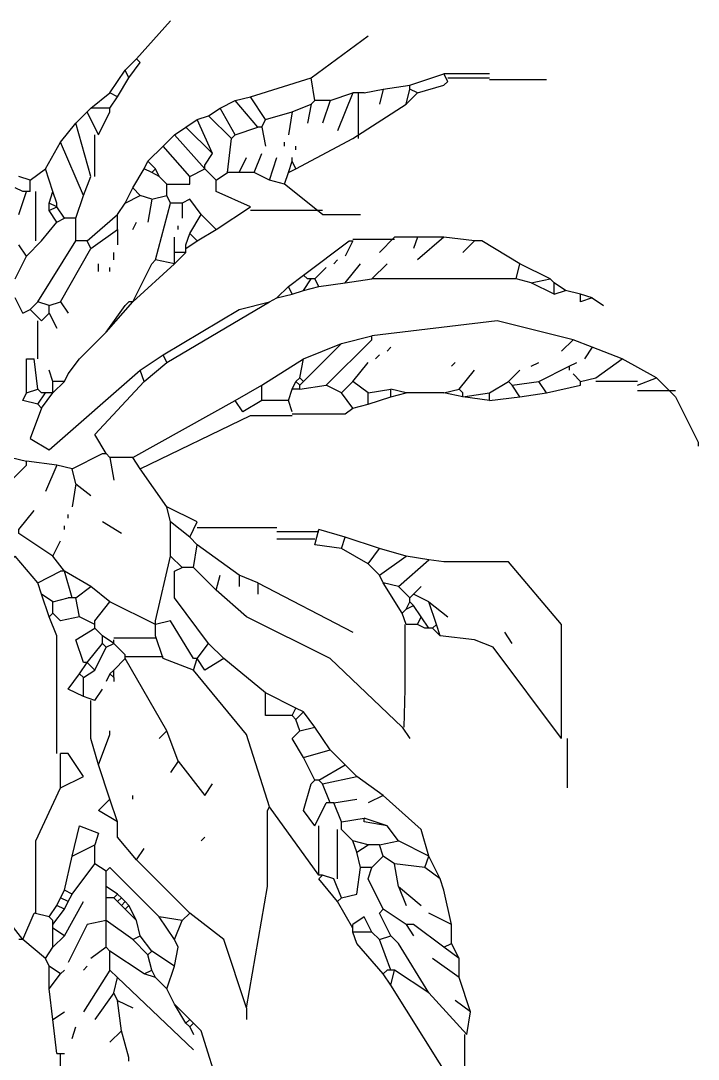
# Model space of a CAD drawing. Header units: millimetres. Extents: x 4028 to 9411, y 1490 to 4747.
# Drawn here: x 5831.2 to 5869.5, y 3816.3 to 3874.9 of the extents above; entities that cross this region are included whole.
import ezdxf

# ---------------------------------------------------------------- set-up
doc = ezdxf.new("R2010")
doc.units = ezdxf.units.MM

# ---------------------------------------------------------------- blocks, each defined once
blk = doc.blocks.new('A$C0EA44169')
at = {"linetype": 'Continuous'}
for points in [[(1204.4, 1969), (1253.9, 2024)], [(1457.5, 1941.5), (1540, 2002)], [(1188, 1952.5), (1204.4, 1969)], [(1193.4, 1941.5), (1210, 1963.5), (1204.4, 1969)], [(1166, 1919.5), (1188, 1952.5)], [(1177, 1914), (1193.4, 1941.5)], [(1193.4, 1941.5), (1188, 1952.5)], [(1369.4, 1914), (1457.5, 1941.5)], [(1463, 1908.5), (1457.5, 1941.5)], [(1600.5, 1930.5), (1650, 1947)], [(1655.5, 1936), (1650, 1947)], [(1716, 1947), (1650, 1947)], [(1655.5, 1941.5), (1716, 1941.5)], [(1562, 1925), (1600.5, 1930.5)], [(1600.5, 1925), (1600.5, 1930.5)], [(1611.4, 1919.5), (1650, 1930.5), (1655.5, 1936)], [(1716, 1938.7), (1798.5, 1938.7)], [(1138.4, 1897.5), (1166, 1919.5)], [(1177, 1914), (1166, 1919.5)], [(1166, 1897.5), (1177, 1914)], [(1347.5, 1908.5), (1369.4, 1914)], [(1391.5, 1881), (1369.4, 1914)], [(1484.9, 1908.5), (1518, 1919.5)], [(1518, 1919.5), (1495.9, 1864.5)], [(1534.5, 1919.5), (1518, 1919.5)], [(1526.2, 1853.5), (1526.2, 1919.5)], [(1534.5, 1919.5), (1562, 1925)], [(1562, 1925), (1556.4, 1903)], [(1595, 1903), (1600.5, 1925)], [(1595, 1903), (1611.4, 1919.5)], [(1611.4, 1919.5), (1600.5, 1925)], [(1132.9, 1892), (1138.4, 1897.5)], [(1166, 1897.5), (1138.4, 1897.5)], [(1149.5, 1859), (1166, 1892), (1166, 1897.5)], [(1308.9, 1886.5), (1325.5, 1897.5)], [(1325.5, 1897.5), (1347.5, 1908.5)], [(1347.5, 1859), (1325.5, 1897.5)], [(1380.4, 1870), (1347.5, 1908.5)], [(1429.9, 1892), (1457.5, 1903)], [(1457.5, 1903), (1452, 1875.5)], [(1457.5, 1903), (1463, 1908.5)], [(1484.9, 1908.5), (1463, 1908.5)], [(1484.9, 1908.5), (1474, 1875.5)], [(1518, 1853.5), (1595, 1903)], [(1116.5, 1875.5), (1132.9, 1892)], [(1149.5, 1859), (1132.9, 1892)], [(1276, 1870), (1292.5, 1881)], [(1292.5, 1881), (1308.9, 1886.5)], [(1314.4, 1831.5), (1292.5, 1881)], [(1342, 1853.5), (1308.9, 1886.5)], [(1386, 1870), (1391.5, 1881)], [(1391.5, 1881), (1429.9, 1892)], [(1429.9, 1892), (1424.5, 1859)], [(1094.5, 1848), (1116.5, 1875.5)], [(1138.4, 1798.5), (1116.5, 1875.5)], [(1259.4, 1859), (1276, 1870)], [(1314.4, 1831.5), (1276, 1870)], [(1347.5, 1859), (1380.4, 1870)], [(1386, 1870), (1380.4, 1870)], [(1386, 1870), (1391.5, 1842.5)], [(1143.9, 1798.5), (1143.9, 1859)], [(1243, 1842.5), (1259.4, 1859)], [(1303.5, 1809.5), (1259.4, 1859)], [(1336.5, 1804), (1342, 1853.5)], [(1342, 1853.5), (1347.5, 1859)], [(1435.4, 1809.5), (1518, 1853.5)], [(1072.4, 1809.5), (1094.5, 1848)], [(1127.5, 1771), (1094.5, 1848)], [(1221, 1820.5), (1243, 1842.5)], [(1281.5, 1798.5), (1243, 1842.5)], [(1419, 1842.5), (1419, 1848)], [(1435.4, 1837), (1435.4, 1842.5)], [(1215.5, 1809.5), (1221, 1820.5)], [(1232, 1809.5), (1221, 1820.5)], [(1303.5, 1815), (1314.4, 1831.5)], [(1353, 1804), (1364, 1826)], [(1374.9, 1804), (1386, 1831.5)], [(1397, 1793), (1408, 1826)], [(1424.5, 1804), (1429.9, 1820.5)], [(1429.9, 1820.5), (1429.9, 1826)], [(1435.4, 1809.5), (1429.9, 1820.5)], [(1050.5, 1793), (1072.4, 1809.5)], [(1083.4, 1776.5), (1072.4, 1809.5)], [(1198.9, 1782), (1215.5, 1809.5)], [(1226.5, 1804), (1215.5, 1809.5)], [(1226.5, 1804), (1232, 1809.5)], [(1237.5, 1798.5), (1232, 1809.5)], [(1281.5, 1798.5), (1303.5, 1809.5)], [(1303.5, 1809.5), (1303.5, 1815)], [(1319.9, 1793), (1303.5, 1809.5)], [(1424.5, 1804), (1435.4, 1809.5)], [(1050.5, 1793), (1034, 1798.5)], [(1050.5, 1776.5), (1050.5, 1793)], [(1127.5, 1771), (1138.4, 1798.5)], [(1237.5, 1798.5), (1226.5, 1804)], [(1248.4, 1787.5), (1237.5, 1798.5)], [(1248.4, 1787.5), (1281.5, 1787.5), (1281.5, 1798.5)], [(1319.9, 1793), (1336.5, 1804)], [(1369.4, 1754.5), (1319.9, 1776.5), (1319.9, 1793)], [(1353, 1804), (1336.5, 1804)], [(1374.9, 1804), (1353, 1804)], [(1397, 1793), (1374.9, 1804)], [(1419, 1787.5), (1397, 1793)], [(1419, 1787.5), (1424.5, 1804)], [(1039.5, 1776.5), (1028.4, 1782)], [(1034, 1743.5), (1045, 1776.5)], [(1045, 1776.5), (1039.5, 1776.5)], [(1050.5, 1776.5), (1045, 1776.5)], [(1058.7, 1705), (1058.7, 1776.5)], [(1077.9, 1760), (1083.4, 1776.5)], [(1089, 1760), (1083.4, 1776.5)], [(1188, 1760), (1198.9, 1782)], [(1210, 1771), (1198.9, 1782)], [(1248.4, 1771), (1248.4, 1787.5)], [(1474, 1743.5), (1419, 1787.5)], [(1089, 1754.5), (1077.9, 1760)], [(1077.9, 1754.5), (1077.9, 1760)], [(1089, 1754.5), (1089, 1760)], [(1116.5, 1738), (1127.5, 1771)], [(1177, 1743.5), (1188, 1760)], [(1188, 1760), (1210, 1771)], [(1226.5, 1765.5), (1210, 1771)], [(1226.5, 1765.5), (1221, 1732.5)], [(1226.5, 1765.5), (1248.4, 1771)], [(1232, 1677.5), (1253.9, 1760)], [(1253.9, 1760), (1248.4, 1771)], [(1270.5, 1760), (1253.9, 1760)], [(1298, 1743.5), (1281.5, 1765.5), (1270.5, 1760)], [(1270.5, 1760), (1270.5, 1738)], [(1077.9, 1749), (1089, 1754.5)], [(1077.9, 1749), (1077.9, 1754.5)], [(1089, 1732.5), (1077.9, 1749)], [(1100, 1738), (1089, 1754.5)], [(1319.9, 1721.5), (1369.4, 1754.5)], [(1474, 1749), (1369.4, 1749)], [(1067, 1705), (1089, 1732.5)], [(1089, 1732.5), (1100, 1738)], [(1116.5, 1738), (1100, 1738)], [(1116.5, 1705), (1116.5, 1738)], [(1132.9, 1705), (1177, 1743.5)], [(1177, 1721.5), (1177, 1743.5)], [(1198.9, 1721.5), (1204.4, 1732.5)], [(1281.5, 1716), (1298, 1743.5)], [(1319.9, 1721.5), (1298, 1743.5)], [(1474, 1743.5), (1529, 1743.5)], [(1138.4, 1694), (1177, 1721.5)], [(1177, 1721.5), (1177, 1699.5)], [(1264.9, 1721.5), (1264.9, 1727)], [(1276, 1699.5), (1281.5, 1716)], [(1292.5, 1705), (1281.5, 1716)], [(1292.5, 1705), (1319.9, 1721.5)], [(1045, 1683), (1067, 1705)], [(1061.5, 1617), (1116.5, 1705)], [(1132.9, 1705), (1116.5, 1705)], [(1138.4, 1694), (1132.9, 1705)], [(1259.4, 1688.5), (1259.4, 1710.5)], [(1276, 1694), (1292.5, 1705)], [(1446.5, 1655.5), (1512.5, 1705), (1518, 1705)], [(1518, 1705), (1507, 1683)], [(1518, 1707.8), (1578.5, 1707.8)], [(1578.5, 1710.5), (1556.4, 1688.5)], [(1611.4, 1710.5), (1578.5, 1710.5)], [(1611.4, 1710.5), (1605.9, 1694)], [(1650, 1710.5), (1611.4, 1710.5)], [(1650, 1710.5), (1611.4, 1677.5)], [(1694, 1705), (1650, 1710.5)], [(1694, 1705), (1677.4, 1688.5)], [(1760, 1672), (1705, 1705), (1694, 1705)], [(1045, 1683), (1034, 1699.5)], [(1094.5, 1617), (1138.4, 1694)], [(1171.5, 1677.5), (1171.5, 1688.5)], [(1259.4, 1672), (1276, 1688.5)], [(1259.4, 1672), (1259.4, 1688.5)], [(1276, 1688.5), (1259.4, 1688.5)], [(1276, 1694), (1276, 1699.5)], [(1276, 1688.5), (1276, 1694)], [(1028.4, 1650), (1045, 1683)], [(1149.5, 1661), (1149.5, 1672)], [(1198.9, 1617), (1226.5, 1672), (1232, 1677.5)], [(1198.9, 1617), (1259.4, 1672)], [(1259.4, 1672), (1232, 1677.5)], [(1490.4, 1672), (1495.9, 1677.5)], [(1507, 1644.5), (1529, 1672)], [(1545.4, 1650), (1567.5, 1672)], [(1754.5, 1650), (1760, 1672)], [(1804, 1650), (1760, 1672)], [(1166, 1661), (1166, 1666.5)], [(1424.5, 1639), (1446.5, 1655.5)], [(1452, 1650), (1446.5, 1655.5)], [(1463, 1650), (1479.5, 1666.5)], [(1446.5, 1633.5), (1457.5, 1650)], [(1457.5, 1650), (1452, 1650)], [(1463, 1650), (1457.5, 1650)], [(1468.5, 1639), (1463, 1650)], [(1468.5, 1639), (1507, 1644.5)], [(1507, 1644.5), (1545.4, 1650)], [(1754.5, 1650), (1545.4, 1650)], [(1776.5, 1644.5), (1754.5, 1650)], [(1776.5, 1644.5), (1804, 1650)], [(1809.5, 1628), (1776.5, 1644.5)], [(1809.5, 1644.5), (1804, 1650)], [(1809.5, 1628), (1809.5, 1644.5)], [(1826, 1633.5), (1809.5, 1644.5)], [(1408, 1622.5), (1424.5, 1639)], [(1408, 1622.5), (1429.9, 1628)], [(1429.9, 1628), (1424.5, 1639)], [(1429.9, 1628), (1446.5, 1633.5)], [(1446.5, 1633.5), (1468.5, 1639)], [(1809.5, 1628), (1826, 1633.5)], [(1847.9, 1628), (1826, 1633.5)], [(1864.5, 1622.5), (1847.9, 1628)], [(1864.5, 1622.5), (1847.9, 1617), (1847.9, 1628)], [(1039.5, 1600.5), (1028.4, 1622.5)], [(1050.5, 1606), (1061.5, 1617)], [(1077.9, 1611.5), (1061.5, 1617)], [(1077.9, 1611.5), (1094.5, 1617)], [(1077.9, 1600.5), (1077.9, 1611.5)], [(1094.5, 1617), (1105.5, 1600.5)], [(1160.5, 1573), (1198.9, 1617)], [(1160.5, 1573), (1188, 1611.5), (1193.4, 1617)], [(1198.9, 1617), (1193.4, 1617)], [(1243, 1540), (1353, 1606), (1397, 1617)], [(1248.4, 1529), (1397, 1617)], [(1397, 1617), (1408, 1622.5)], [(1864.5, 1622.5), (1881, 1611.5)], [(1039.5, 1600.5), (1050.5, 1606)], [(1067, 1589.5), (1050.5, 1606)], [(1067, 1589.5), (1077.9, 1600.5)], [(1077.9, 1600.5), (1089, 1578.5)], [(1061.5, 1534.5), (1061.5, 1589.5)], [(1837, 1562), (1726.9, 1589.5), (1545.4, 1567.5)], [(1143.9, 1556.5), (1160.5, 1573)], [(1143.9, 1556.5), (1160.5, 1573)], [(1479.5, 1496), (1545.4, 1562), (1545.4, 1567.5)], [(1501.5, 1556.5), (1545.4, 1567.5)], [(1122, 1534.5), (1143.9, 1556.5)], [(1446.5, 1501.5), (1501.5, 1556.5)], [(1446.5, 1534.5), (1501.5, 1556.5)], [(1567.5, 1545.5), (1573, 1551)], [(1837, 1562), (1820.5, 1545.5)], [(1864.5, 1551), (1837, 1562)], [(1864.5, 1551), (1853.4, 1534.5)], [(1908.4, 1534.5), (1864.5, 1551)], [(1045, 1485), (1045, 1534.5), (1056, 1534.5)], [(1061.5, 1490.5), (1056, 1534.5)], [(1105.5, 1512.5), (1122, 1534.5)], [(1105.5, 1512.5), (1122, 1534.5)], [(1210, 1518), (1243, 1540)], [(1248.4, 1529), (1243, 1540)], [(1386, 1496), (1446.5, 1534.5)], [(1440.9, 1507), (1446.5, 1534.5)], [(1550.9, 1534.5), (1556.4, 1540)], [(1870, 1507), (1908.4, 1534.5)], [(1957.9, 1507), (1908.4, 1534.5)], [(1215.5, 1501.5), (1248.4, 1529)], [(1518, 1501.5), (1540, 1529)], [(1660.9, 1523.5), (1666.4, 1529)], [(1776.5, 1523.5), (1787.4, 1529)], [(1787.4, 1501.5), (1831.5, 1523.5)], [(1831.5, 1523.5), (1842.4, 1529)], [(1831.5, 1523.5), (1831.5, 1518)], [(1067, 1463), (1050.5, 1419), (1077.9, 1402.5), (1210, 1518)], [(1083.4, 1501.5), (1077.9, 1518)], [(1100, 1501.5), (1105.5, 1512.5)], [(1215.5, 1501.5), (1210, 1518)], [(1435.4, 1501.5), (1440.9, 1507)], [(1446.5, 1501.5), (1440.9, 1507)], [(1671.9, 1490.5), (1694, 1518)], [(1743.5, 1501.5), (1760, 1518)], [(1847.9, 1501.5), (1837, 1512.5)], [(1847.9, 1501.5), (1870, 1507)], [(1930.5, 1496), (1957.9, 1507)], [(1985.5, 1479.5), (1957.9, 1507)], [(1045, 1485), (1061.5, 1490.5)], [(1067, 1485), (1061.5, 1490.5)], [(1083.4, 1485), (1100, 1501.5)], [(1083.4, 1485), (1083.4, 1501.5)], [(1100, 1501.5), (1083.4, 1501.5)], [(1160.5, 1397), (1143.9, 1424.5), (1215.5, 1501.5)], [(1347.5, 1474), (1386, 1496)], [(1386, 1474), (1386, 1496)], [(1424.5, 1474), (1429.9, 1490.5)], [(1429.9, 1490.5), (1435.4, 1501.5)], [(1440.9, 1490.5), (1429.9, 1490.5)], [(1440.9, 1496), (1435.4, 1501.5)], [(1440.9, 1496), (1446.5, 1501.5)], [(1440.9, 1490.5), (1479.5, 1496)], [(1440.9, 1490.5), (1440.9, 1496)], [(1501.5, 1485), (1479.5, 1496)], [(1501.5, 1485), (1518, 1501.5)], [(1540, 1485), (1518, 1501.5)], [(1540, 1485), (1573, 1490.5)], [(1573, 1479.5), (1573, 1490.5)], [(1595, 1485), (1573, 1490.5)], [(1650, 1485), (1671.9, 1490.5)], [(1677.4, 1485), (1671.9, 1490.5)], [(1716, 1485), (1743.5, 1501.5)], [(1749, 1496), (1743.5, 1501.5)], [(1749, 1496), (1787.4, 1501.5)], [(1760, 1479.5), (1749, 1496)], [(1798.5, 1485), (1787.4, 1501.5)], [(1798.5, 1485), (1847.9, 1496), (1847.9, 1501.5)], [(1930.5, 1501.5), (1870, 1501.5)], [(1061.5, 1468.5), (1039.5, 1474), (1045, 1485)], [(1061.5, 1468.5), (1072.4, 1485)], [(1067, 1463), (1083.4, 1485)], [(1072.4, 1485), (1067, 1485)], [(1077.9, 1485), (1072.4, 1485)], [(1083.4, 1485), (1077.9, 1485)], [(1518, 1463), (1501.5, 1485)], [(1540, 1468.5), (1540, 1485)], [(1540, 1468.5), (1573, 1479.5)], [(1573, 1479.5), (1595, 1485)], [(1650, 1485), (1595, 1485)], [(1677.4, 1479.5), (1650, 1485)], [(1677.4, 1479.5), (1716, 1485)], [(1677.4, 1479.5), (1677.4, 1485)], [(1716, 1474), (1677.4, 1479.5)], [(1716, 1474), (1716, 1485)], [(1716, 1474), (1760, 1479.5)], [(1760, 1479.5), (1798.5, 1485)], [(1985.5, 1487.8), (1930.5, 1487.8)], [(1985.5, 1479.5), (2018.4, 1413.5), (2018.4, 1408)], [(1067, 1463), (1061.5, 1468.5)], [(1198.9, 1391.5), (1347.5, 1474)], [(1386, 1474), (1358.5, 1457.5), (1347.5, 1474)], [(1424.5, 1474), (1386, 1474)], [(1429.9, 1457.5), (1424.5, 1474)], [(1429.9, 1454.7), (1507, 1454.7), (1518, 1463)], [(1518, 1463), (1540, 1468.5)], [(1210, 1375), (1369.4, 1452), (1429.9, 1452)], [(990, 1369.5), (1022.9, 1391.5), (1045, 1386)], [(1001, 1336.5), (1045, 1380.5), (1045, 1386)], [(1089, 1380.5), (1045, 1386)], [(1111, 1375), (1155, 1397), (1160.5, 1397)], [(1166, 1391.5), (1160.5, 1397)], [(1198.9, 1391.5), (1166, 1391.5)], [(1166, 1391.5), (1171.5, 1358.5)], [(1210, 1375), (1198.9, 1391.5)], [(1089, 1380.5), (1072.4, 1342)], [(1111, 1375), (1089, 1380.5)], [(1116.5, 1353), (1111, 1375)], [(1248.4, 1320), (1210, 1375)], [(1116.5, 1353), (1111, 1320)], [(1116.5, 1353), (1138.4, 1336.5)], [(1034, 1287), (1056, 1314.5)], [(1105.5, 1303.5), (1105.5, 1309)], [(1292.5, 1298), (1248.4, 1320)], [(1253.9, 1298), (1248.4, 1320)], [(1182.5, 1281.5), (1155, 1298)], [(1253.9, 1248.5), (1253.9, 1298)], [(1281.5, 1276), (1253.9, 1298)], [(1281.5, 1276), (1292.5, 1298)], [(1083.4, 1248.5), (1034, 1281.5), (1034, 1287)], [(1100, 1287), (1100, 1292.5)], [(1408, 1289.7), (1292.5, 1289.7)], [(1408, 1284.3), (1468.5, 1284.3)], [(1463, 1265), (1468.5, 1287)], [(1507, 1276), (1468.5, 1287)], [(1083.4, 1248.5), (1094.5, 1270.5)], [(1292.5, 1265), (1281.5, 1276)], [(1287, 1232), (1292.5, 1265)], [(1353, 1221), (1292.5, 1265)], [(1463, 1273.3), (1408, 1273.3)], [(1501.5, 1259.5), (1463, 1265)], [(1501.5, 1259.5), (1507, 1276)], [(1556.4, 1259.5), (1507, 1276)], [(1540, 1237.5), (1501.5, 1259.5)], [(1540, 1237.5), (1556.4, 1259.5)], [(1595, 1248.5), (1556.4, 1259.5)], [(1061.5, 1210), (1028.4, 1248.5), (990, 1210)], [(1100, 1226.5), (1083.4, 1248.5)], [(1232, 1155), (1253.9, 1248.5)], [(1270.5, 1232), (1253.9, 1248.5)], [(1556.4, 1221), (1540, 1237.5)], [(1556.4, 1221), (1595, 1248.5)], [(1584, 1204.5), (1628, 1243)], [(1628, 1243), (1595, 1248.5)], [(1820.5, 984.5), (1820.5, 1149.5), (1743.5, 1240.3), (1650, 1240.3), (1628, 1243)], [(1061.5, 1210), (1094.5, 1226.5)], [(1100, 1226.5), (1094.5, 1226.5)], [(1111, 1188), (1100, 1226.5)], [(1138.4, 1204.5), (1100, 1226.5)], [(1308.9, 1122), (1259.4, 1188), (1259.4, 1226.5), (1270.5, 1232)], [(1287, 1232), (1270.5, 1232)], [(1319.9, 1199), (1287, 1232)], [(1319.9, 1199), (1325.5, 1221)], [(1380.4, 1210), (1353, 1221)], [(1353, 1221), (1353, 1204.5)], [(1562, 1210), (1556.4, 1221)], [(1067, 1193.5), (1061.5, 1210)], [(1116.5, 1188), (1138.4, 1204.5)], [(1166, 1182.5), (1138.4, 1204.5)], [(1380.4, 1210), (1518, 1138.5)], [(1380.4, 1210), (1380.4, 1193.5)], [(1589.5, 1166), (1562, 1210)], [(1584, 1204.5), (1562, 1210)], [(1600.5, 1188), (1584, 1204.5)], [(1605.9, 1193.5), (1616.9, 1204.5)], [(1077.9, 1160.5), (1067, 1193.5)], [(1083.4, 1182.5), (1067, 1193.5)], [(1589.5, 1001), (1484.9, 1100), (1364, 1160.5), (1319.9, 1199)], [(1600.5, 1188), (1605.9, 1193.5)], [(1628, 1182.5), (1605.9, 1193.5)], [(1083.4, 1182.5), (1105.5, 1188)], [(1083.4, 1166), (1083.4, 1182.5)], [(1111, 1188), (1105.5, 1188)], [(1116.5, 1188), (1111, 1188)], [(1122, 1160.5), (1116.5, 1188)], [(1143.9, 1155), (1166, 1182.5)], [(1232, 1149.5), (1166, 1182.5)], [(1595, 1171.5), (1600.5, 1182.5)], [(1595, 1171.5), (1605.9, 1177)], [(1600.5, 1182.5), (1600.5, 1188)], [(1605.9, 1177), (1600.5, 1182.5)], [(1616.9, 1160.5), (1605.9, 1177)], [(1639, 1149.5), (1628, 1182.5)], [(1628, 1182.5), (1655.5, 1160.5)], [(1077.9, 1160.5), (1083.4, 1166)], [(1089, 962.5), (1089, 1133), (1077.9, 1160.5)], [(1122, 1160.5), (1094.5, 1155), (1083.4, 1166)], [(1143.9, 1149.5), (1122, 1160.5)], [(1589.5, 1166), (1595, 1171.5)], [(1595, 1149.5), (1589.5, 1166)], [(1611.4, 1149.5), (1616.9, 1160.5)], [(1628, 1144), (1616.9, 1160.5)], [(1127.5, 1094.5), (1116.5, 1127.5), (1143.9, 1144)], [(1143.9, 1149.5), (1143.9, 1155)], [(1143.9, 1144), (1143.9, 1149.5)], [(1155, 1133), (1143.9, 1144)], [(1287, 1100), (1253.9, 1155), (1232, 1149.5)], [(1232, 1149.5), (1232, 1155)], [(1232, 1133), (1232, 1149.5)], [(1592.2, 1001), (1593.6, 1056), (1593.6, 1149.5)], [(1611.4, 1149.5), (1595, 1149.5)], [(1622.5, 1144), (1611.4, 1149.5)], [(1628, 1144), (1622.5, 1144)], [(1633.5, 1144), (1628, 1144)], [(1633.5, 1144), (1639, 1149.5)], [(1644.5, 1133), (1633.5, 1144)], [(1644.5, 1133), (1639, 1149.5)], [(1171.5, 1122), (1155, 1133)], [(1155, 1127.5), (1155, 1133)], [(1171.5, 1130.2), (1232, 1130.2)], [(1243, 1100), (1232, 1133)], [(1820.5, 984.5), (1721.4, 1116.5), (1694, 1127.5), (1644.5, 1133)], [(1749, 1122), (1738, 1138.5)], [(1132.9, 1094.5), (1155, 1122)], [(1143.9, 1083.5), (1160.5, 1116.5)], [(1155, 1122), (1155, 1127.5)], [(1160.5, 1116.5), (1155, 1122)], [(1160.5, 1116.5), (1171.5, 1122)], [(1171.5, 1122), (1171.5, 1127.5)], [(1188, 1105.5), (1171.5, 1122)], [(1292.5, 1100), (1308.9, 1122)], [(1331, 1100), (1308.9, 1122)], [(1171.5, 1083.5), (1188, 1100)], [(1188, 1100), (1188, 1105.5)], [(1243, 1102.8), (1188, 1102.8)], [(1248.4, 995.5), (1188, 1100)], [(1287, 1083.5), (1243, 1100)], [(1287, 1083.5), (1292.5, 1100)], [(1292.5, 1100), (1287, 1100)], [(1331, 1100), (1303.5, 1083.5), (1292.5, 1100)], [(1391.5, 1050.5), (1331, 1100)], [(1122, 1078), (1132.9, 1094.5)], [(1132.9, 1094.5), (1127.5, 1094.5)], [(1127.5, 1072.5), (1143.9, 1083.5)], [(1143.9, 1083.5), (1132.9, 1094.5)], [(1166, 1078), (1171.5, 1083.5)], [(1171.5, 1072.5), (1171.5, 1083.5)], [(1397, 885.5), (1364, 990), (1287, 1083.5)], [(1127.5, 1045), (1105.5, 1056), (1122, 1078)], [(1127.5, 1072.5), (1122, 1078)], [(1127.5, 1045), (1127.5, 1072.5)], [(1166, 1078), (1160.5, 1067)], [(1171.5, 1072.5), (1166, 1078)], [(1171.5, 1072.5), (1171.5, 1067)], [(1143.9, 1039.5), (1155, 1056)], [(1143.9, 1039.5), (1127.5, 1045)], [(1149.5, 946), (1138.4, 984.5), (1138.4, 1039.5)], [(1429.9, 1017.5), (1391.5, 1017.5), (1391.5, 1050.5)], [(1435.4, 1028.5), (1391.5, 1050.5)], [(1429.9, 1017.5), (1435.4, 1028.5)], [(1446.5, 1023), (1435.4, 1028.5)], [(1435.4, 1012), (1446.5, 1023)], [(1463, 1001), (1446.5, 1023)], [(1435.4, 1012), (1429.9, 1017.5)], [(1440.9, 995.5), (1435.4, 1012)], [(1149.5, 946), (1166, 990), (1166, 995.5)], [(1248.4, 995.5), (1237.5, 984.5)], [(1264.9, 951.5), (1248.4, 995.5)], [(1446.5, 957), (1429.9, 984.5), (1440.9, 995.5)], [(1440.9, 995.5), (1463, 1001)], [(1484.9, 968), (1463, 1001)], [(1589.5, 1001), (1600.5, 984.5)], [(1828.7, 984.5), (1828.7, 913)], [(1446.5, 957), (1484.9, 968)], [(1507, 946), (1484.9, 968)], [(1094.5, 913), (1127.5, 929.5), (1105.5, 962.5), (1094.5, 962.5)], [(1094.5, 913), (1094.5, 962.5)], [(1264.9, 951.5), (1253.9, 935)], [(1264.9, 951.5), (1303.5, 902), (1314.4, 918.5)], [(1463, 924), (1446.5, 957)], [(1166, 896.5), (1149.5, 946)], [(1468.5, 924), (1507, 946)], [(1523.5, 929.5), (1507, 946)], [(1463, 858), (1446.5, 880), (1457.5, 918.5), (1463, 924)], [(1468.5, 924), (1463, 924)], [(1474, 918.5), (1468.5, 924)], [(1474, 918.5), (1523.5, 929.5)], [(1484.9, 891), (1474, 918.5)], [(1562, 902), (1523.5, 929.5)], [(1058.7, 731.5), (1058.7, 836), (1094.5, 913)], [(1177, 863.5), (1149.5, 880), (1166, 896.5)], [(1177, 863.5), (1166, 896.5)], [(1198.9, 896.5), (1198.9, 902)], [(1463, 858), (1479.5, 891)], [(1484.9, 891), (1479.5, 891)], [(1490.4, 891), (1484.9, 891)], [(1490.4, 891), (1523.5, 896.5)], [(1501.5, 863.5), (1490.4, 891)], [(1562, 902), (1540, 891)], [(1628, 814), (1616.9, 852.5), (1562, 902)], [(1364, 594), (1394.2, 770), (1394.2, 880), (1397, 885.5)], [(1468.5, 786.5), (1397, 885.5)], [(1111, 814), (1122, 858), (1149.5, 847), (1143.9, 830.5)], [(1204.4, 808.5), (1177, 841.5), (1177, 863.5)], [(1468.5, 786.5), (1468.5, 858)], [(1501.5, 863.5), (1534.5, 869)], [(1501.5, 852.5), (1501.5, 863.5)], [(1567.5, 858), (1534.5, 869)], [(1567.5, 858), (1534.5, 863.5), (1534.5, 869)], [(1584, 836), (1567.5, 858)], [(1495.9, 781), (1495.9, 852.5)], [(1518, 836), (1501.5, 852.5)], [(1111, 814), (1143.9, 830.5)], [(1143.9, 803), (1143.9, 830.5)], [(1298, 836), (1303.5, 841.5)], [(1523.5, 819.5), (1518, 836)], [(1540, 830.5), (1518, 836)], [(1523.5, 819.5), (1540, 830.5)], [(1556.4, 830.5), (1540, 830.5)], [(1556.4, 830.5), (1584, 836)], [(1562, 814), (1556.4, 830.5)], [(1628, 814), (1584, 836)], [(1100, 764.5), (1111, 814)], [(1204.4, 808.5), (1215.5, 825)], [(1529, 797.5), (1523.5, 819.5)], [(1545.4, 797.5), (1562, 814)], [(1578.5, 803), (1562, 814)], [(1622.5, 797.5), (1628, 814)], [(1644.5, 781), (1628, 814)], [(1111, 759), (1143.9, 803)], [(1160.5, 792), (1143.9, 803)], [(1237.5, 726), (1166, 797.5), (1160.5, 792)], [(1281.5, 731.5), (1204.4, 808.5)], [(1501.5, 753.5), (1523.5, 759), (1529, 797.5)], [(1545.4, 797.5), (1529, 797.5)], [(1562, 737), (1540, 781), (1545.4, 797.5)], [(1584, 770), (1578.5, 803)], [(1622.5, 797.5), (1578.5, 803)], [(1644.5, 781), (1622.5, 797.5)], [(1160.5, 770), (1160.5, 792)], [(1495.9, 748), (1468.5, 781), (1474, 786.5)], [(1474, 786.5), (1468.5, 786.5)], [(1490.4, 781), (1474, 786.5)], [(1160.5, 753.5), (1160.5, 770)], [(1177, 759), (1160.5, 770)], [(1501.5, 753.5), (1490.4, 781)], [(1584, 770), (1616.9, 742.5)], [(1584, 770), (1595, 742.5)], [(1660.9, 715), (1650, 764.5), (1644.5, 781)], [(1089, 742.5), (1094.5, 753.5)], [(1094.5, 753.5), (1100, 764.5)], [(1105.5, 748), (1094.5, 753.5)], [(1111, 759), (1100, 764.5)], [(1105.5, 748), (1111, 759)], [(1160.5, 726), (1160.5, 753.5)], [(1171.5, 753.5), (1160.5, 753.5)], [(1171.5, 753.5), (1177, 759)], [(1177, 748), (1171.5, 753.5)], [(1182.5, 753.5), (1177, 759)], [(1177, 748), (1182.5, 753.5)], [(1188, 748), (1182.5, 753.5)], [(1495.9, 748), (1501.5, 753.5)], [(1077.9, 726), (1089, 742.5)], [(1100, 737), (1089, 742.5)], [(1100, 698.5), (1127.5, 748)], [(1100, 737), (1105.5, 748)], [(1182.5, 742.5), (1177, 748)], [(1182.5, 742.5), (1188, 748)], [(1188, 737), (1182.5, 742.5)], [(1193.4, 742.5), (1188, 748)], [(1188, 737), (1193.4, 742.5)], [(1204.4, 720.5), (1193.4, 742.5)], [(1518, 709.5), (1495.9, 748)], [(1039.5, 693), (1056, 731.5)], [(1077.9, 726), (1056, 731.5)], [(1083.4, 720.5), (1077.9, 726)], [(1083.4, 715), (1100, 737)], [(1160.5, 720.5), (1160.5, 726)], [(1204.4, 720.5), (1188, 737)], [(1259.4, 693), (1237.5, 726)], [(1270.5, 720.5), (1237.5, 726)], [(1270.5, 720.5), (1281.5, 731.5)], [(1364, 594), (1331, 693), (1281.5, 731.5)], [(1545.4, 704), (1534.5, 726), (1518, 715)], [(1573, 698.5), (1556.4, 731.5), (1562, 737)], [(1595, 715), (1562, 737)], [(1660.9, 715), (1628, 731.5)], [(1039.5, 693), (1022.9, 715)], [(1083.4, 715), (1083.4, 720.5)], [(1083.4, 709.5), (1083.4, 715)], [(1083.4, 682), (1083.4, 709.5)], [(1100, 698.5), (1083.4, 709.5)], [(1160.5, 720.5), (1132.9, 715), (1105.5, 660)], [(1160.5, 682), (1160.5, 720.5)], [(1198.9, 693), (1160.5, 720.5)], [(1210, 698.5), (1204.4, 720.5)], [(1259.4, 693), (1270.5, 720.5)], [(1518, 709.5), (1518, 715)], [(1518, 704), (1518, 709.5)], [(1650, 682), (1605.9, 715), (1595, 715)], [(1595, 715), (1605.9, 698.5)], [(1660.9, 687.5), (1660.9, 715)], [(1039.5, 693), (1034, 693)], [(1072.4, 665.5), (1039.5, 693)], [(1083.4, 682), (1100, 698.5)], [(1198.9, 693), (1210, 698.5)], [(1221, 671), (1198.9, 693)], [(1226.5, 676.5), (1210, 698.5)], [(1259.4, 654.5), (1264.9, 682), (1259.4, 693)], [(1562, 643.5), (1523.5, 687.5), (1518, 704)], [(1545.4, 704), (1518, 704)], [(1556.4, 693), (1545.4, 704)], [(1556.4, 693), (1573, 698.5)], [(1573, 649), (1556.4, 693)], [(1628, 616), (1584, 687.5), (1573, 698.5)], [(1072.4, 665.5), (1083.4, 682)], [(1160.5, 682), (1138.4, 665.5)], [(1166, 676.5), (1160.5, 682)], [(1650, 682), (1660.9, 687.5)], [(1671.9, 665.5), (1650, 682)], [(1671.9, 665.5), (1660.9, 687.5)], [(1077.9, 654.5), (1072.4, 665.5)], [(1215.5, 643.5), (1166, 676.5)], [(1166, 649), (1166, 676.5)], [(1221, 671), (1226.5, 676.5)], [(1226.5, 649), (1221, 671)], [(1259.4, 654.5), (1226.5, 676.5)], [(1671.9, 638), (1633.5, 665.5)], [(1671.9, 638), (1671.9, 665.5)], [(1077.9, 621.5), (1077.9, 654.5)], [(1094.5, 643.5), (1077.9, 654.5)], [(1094.5, 643.5), (1100, 649)], [(1127.5, 649), (1132.9, 654.5)], [(1166, 649), (1127.5, 588.5)], [(1177, 638), (1166, 649)], [(1215.5, 643.5), (1226.5, 649)], [(1232, 638), (1226.5, 649)], [(1248.4, 621.5), (1259.4, 654.5)], [(1562, 643.5), (1567.5, 649)], [(1573, 649), (1567.5, 649)], [(1573, 627), (1578.5, 649)], [(1578.5, 649), (1573, 649)], [(1628, 616), (1578.5, 649)], [(1077.9, 621.5), (1094.5, 643.5)], [(1171.5, 616), (1177, 638)], [(1177, 638), (1287, 533.5)], [(1232, 638), (1215.5, 643.5)], [(1248.4, 621.5), (1232, 638)], [(1573, 627), (1562, 643.5)], [(1688.5, 588.5), (1671.9, 638)], [(1083.4, 577.5), (1077.9, 621.5)], [(1259.4, 599.5), (1248.4, 621.5)], [(1666.4, 478.5), (1573, 627)], [(1171.5, 616), (1143.9, 577.5)], [(1177, 605), (1171.5, 616)], [(1182.5, 561), (1177, 605)], [(1177, 605), (1198.9, 594)], [(1683, 555.5), (1628, 616)], [(1688.5, 588.5), (1666.4, 605)], [(1083.4, 577.5), (1100, 588.5)], [(1276, 572), (1259.4, 599.5)], [(1281.5, 577.5), (1259.4, 599.5)], [(1364, 594), (1364, 577.5)], [(1683, 555.5), (1688.5, 588.5)], [(1089, 528), (1083.4, 577.5)], [(1276, 572), (1281.5, 577.5)], [(1281.5, 566.5), (1276, 572)], [(1287, 572), (1281.5, 577.5)], [(1281.5, 566.5), (1287, 572)], [(1325.5, 473), (1298, 561), (1287, 572)], [(1111, 550), (1116.5, 566.5)], [(1182.5, 561), (1166, 544.5)], [(1193.4, 522.5), (1182.5, 561)], [(1281.5, 566.5), (1287, 555.5)], [(1680.2, 478.5), (1680.2, 555.5)], [(1089, 528), (1100, 528)], [(1094.5, 429), (1094.5, 528)], [(1193.4, 517), (1193.4, 522.5)]]:
    blk.add_lwpolyline(points, dxfattribs=at)

msp = doc.modelspace()

# ---------------------------------------------------------------- block references
at = {"xscale": 0.03894477858884333, "yscale": 0.03894477858884333, "zscale": 0.03894477858884333}
msp.add_blockref('A$C0EA44169', (5790.844, 3796.034), dxfattribs=at)

doc.saveas('drawing.dxf')
